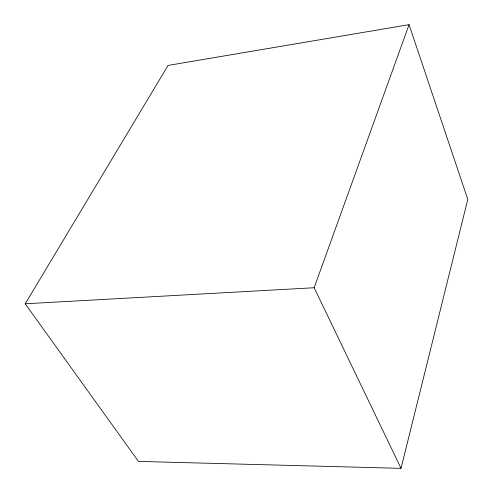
<?xml version="1.0" encoding="UTF-8"?>
<svg xmlns="http://www.w3.org/2000/svg" width="493" height="493" viewBox="0 0 493 493"><rect width="100%" height="100%" fill="white"/><g stroke="black" fill="none" stroke-linecap="round" stroke-linejoin="round"><path stroke-width="0.74" d="M401.031 468.35L467.783 199.394L409.061 24.65L168.058 65.433L25.217 303.793L138.441 461.405L401.031 468.35L314.17 287.733L409.061 24.65M25.217 303.793L314.17 287.733"/></g></svg>
